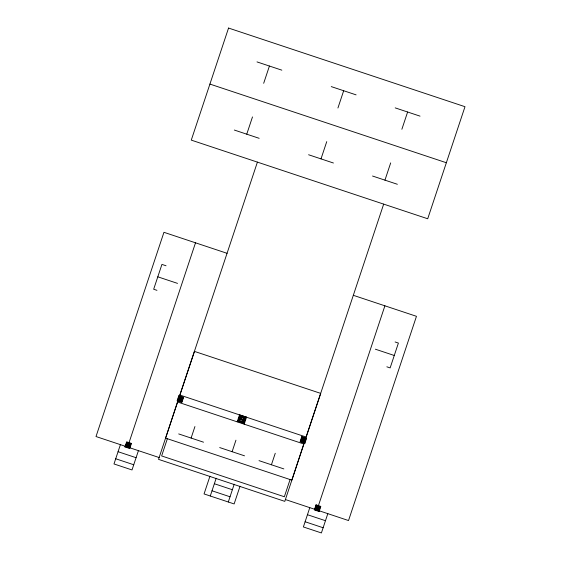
<?xml version="1.0" encoding="UTF-8"?>
<svg xmlns="http://www.w3.org/2000/svg" width="561" height="561" viewBox="0 0 561 561"><rect width="100%" height="100%" fill="white"/><g stroke="black" fill="none" stroke-linecap="round" stroke-linejoin="round"><path stroke-width="0.84" d="M165.818 437.468L177.556 402.006L303.817 444.003L292.078 479.473M120.412 444.656L113.988 463.954L132.01 469.95L138.427 450.651M124.963 446.914L126.653 441.83L131.428 443.421L129.738 448.498L124.963 446.914L128.027 445.217L126.87 442.306L130.972 443.674L129.521 448.022L125.419 446.661L126.87 442.306M128.953 442.888L195.509 242.815M129.521 448.022L128.364 445.111L131.428 443.421M246.749 134.177L252.492 116.919M263.677 83.301L269.42 66.037M178.819 395.743L177.129 400.82L181.904 402.405L183.594 397.328L178.819 395.743L180.256 398.927L177.585 400.568L181.687 401.935L183.138 397.581L179.036 396.213L177.585 400.568M178.068 400.456L158.532 459.361L284.792 501.366L304.188 443.05M179.352 396.592L257.415 162.115M167.36 438.723L161.638 455.939L284.357 496.758L290.086 479.55M181.687 401.935L180.46 399.222L183.138 397.581M191.105 438.057L194.933 426.549M209.947 476.233L204.057 493.932L234.133 503.939L240.024 486.233M321.004 158.882L326.747 141.617M337.932 108L343.676 90.735M210.284 495.987L216.181 478.253M242.906 421.599L237.927 421.458L240.802 417.391L245.781 417.531L242.906 421.599L244.196 424.172L246.531 417.153L239.512 414.817L237.177 421.837L239.75 420.547L243.818 423.422L245.781 417.531L239.891 415.568L237.927 421.458L243.818 423.422L243.958 418.443L239.891 415.568L239.75 420.547M241.034 419.901L241.44 418.688L242.654 419.095L242.247 420.308M241.111 419.838L241.398 418.962M232.114 451.696L235.943 440.189M228.299 501.983L234.196 484.248M271.426 464.774L275.255 453.267M384.951 180.151L390.687 162.886M401.872 129.268L407.616 112.011M301.783 436.647L300.093 441.724L304.868 443.309L306.558 438.232L301.783 436.647L303.221 439.831L300.549 441.472L304.651 442.839L306.103 438.485L302 437.117L300.549 441.472M304.868 443.309L303.424 440.126L306.103 438.485M305.619 438.597L383.675 204.12M309.798 507.656L303.382 526.954L321.397 532.95L327.82 513.652M314.812 509.661L316.257 505.307L320.359 506.674L318.914 511.029L314.812 509.661L317.421 508.224L316.257 505.307M318.346 505.889L384.902 305.815M318.914 511.029L317.757 508.112L320.359 506.674M243.958 418.443L246.531 417.153M257.001 61.906L281.839 70.167M331.256 86.604L356.095 94.865M395.196 107.88L420.035 116.141M209.912 84.08L446.353 162.739M234.33 130.047L259.168 138.315M308.585 154.752L333.423 163.013M372.532 176.021L397.37 184.281M227.079 253.313L163.945 232.31L96.008 436.542L125.327 446.29M353.339 295.317L416.465 316.313L348.528 520.545L318.627 510.594M166.049 265.774L161.933 264.406L153.672 289.238L156.961 290.332M395.112 341.972L398.401 343.066L390.14 367.904L386.852 366.81M157.802 276.818L177.535 283.382M375.365 349.194L394.271 355.485M178.693 433.926L203.524 442.187M219.695 447.566L244.533 455.827M259.007 460.644L283.845 468.905M165.593 438.134L291.853 480.139M130.054 447.867L159.142 457.538M285.402 499.542L315.303 509.486M118.062 451.71L136.085 457.699M214.358 483.736L232.373 489.732M307.456 514.71L325.471 520.706M115.72 458.758L133.735 464.753M212.009 490.791L230.031 496.78M305.114 521.758L323.129 527.754M239.512 414.817L240.802 417.391M228.551 28.05L191.273 140.117L427.713 218.769L464.992 106.702L228.551 28.05M127.375 443.428L126.498 446.065L129.016 446.9L129.893 444.27L127.375 443.428M127.557 443.828L126.884 445.855L128.834 446.5L129.507 444.48L127.557 443.828M179.541 397.342L178.664 399.972L181.182 400.806L182.052 398.177L179.541 397.342M179.723 397.735L179.043 399.762L181 400.414L181.673 398.387L179.723 397.735M239.645 418.38L239.358 419.256L243.93 420.771L244.217 419.901L239.645 418.38M302.505 438.246L301.629 440.876L304.146 441.71L305.016 439.081L302.505 438.246M302.688 438.639L302.014 440.666L303.964 441.318L304.637 439.291L302.688 438.639M316.046 504.83L314.356 509.914L319.125 511.499L320.815 506.422L316.046 504.83M316.769 506.436L315.892 509.065L318.403 509.9L319.279 507.27L316.769 506.436M316.944 506.828L316.271 508.855L318.227 509.507L318.9 507.481L316.944 506.828M194.45 351.389L179.871 395.049L306.131 437.047L320.71 393.387L194.45 351.389"/></g></svg>
